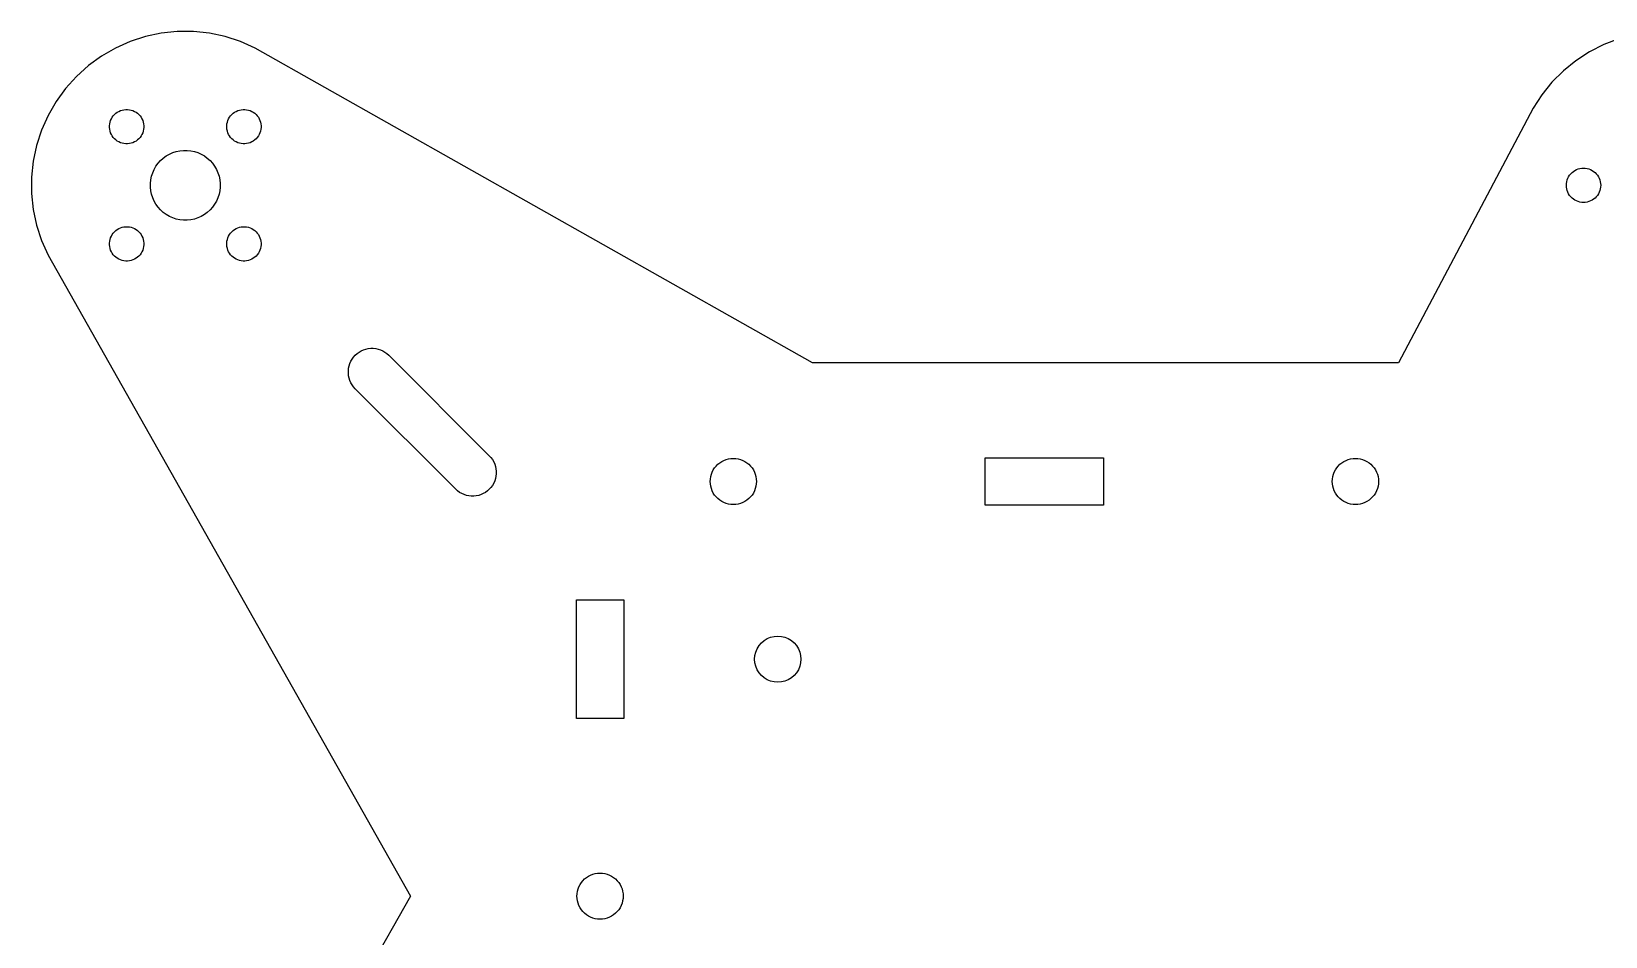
# Model space of a CAD drawing. Header units: metres. Extents: x -138 to 138, y -454 to 233.
# Drawn here: x -138 to -5.1, y -3.4 to 73 of the extents above; entities that cross this region are included whole.
import ezdxf

# ---------------------------------------------------------------- set-up
doc = ezdxf.new("R2010")
doc.units = ezdxf.units.M

msp = doc.modelspace()

# ---------------------------------------------------------------- linework, layer by layer
for p, q in [((-129.659, 72.1365), (-130.902, 71.5831)), ((-128.365, 72.557), (-129.659, 72.1365)), ((-127.034, 72.8399), (-128.365, 72.557)), ((-125.68, 72.9822), (-127.034, 72.8399)), ((-124.32, 72.9822), (-125.68, 72.9822)), ((-122.966, 72.8399), (-124.32, 72.9822)), ((-121.635, 72.557), (-122.966, 72.8399)), ((-120.341, 72.1365), (-121.635, 72.557)), ((-119.098, 71.5831), (-120.341, 72.1365)), ((-5.28757, 71.8761), (-6.49998, 71.2583)), ((-4.01721, 72.3637), (-5.28757, 71.8761)), ((-132.08, 70.9027), (-133.181, 70.1029)), ((-130.902, 71.5831), (-132.08, 70.9027)), ((-72.0784, 45), (-119.098, 71.5831)), ((-7.6412, 70.5172), (-8.69868, 69.6609)), ((-6.49998, 71.2583), (-7.6412, 70.5172)), ((-134.192, 69.1924), (-135.103, 68.1812)), ((-133.181, 70.1029), (-134.192, 69.1924)), ((-8.69868, 69.6609), (-9.66087, 68.6987)), ((-135.103, 68.1812), (-135.903, 67.0803)), ((-9.66087, 68.6987), (-10.5172, 67.6412)), ((-135.903, 67.0803), (-136.583, 65.9019)), ((-11.2583, 66.5), (-22.6216, 45)), ((-10.5172, 67.6412), (-11.2583, 66.5)), ((-136.583, 65.9019), (-137.137, 64.6588)), ((-131.398, 65.0256), (-131.382, 65.1766)), ((-131.382, 65.1766), (-131.35, 65.325)), ((-131.35, 65.325), (-131.303, 65.4694)), ((-131.303, 65.4694), (-131.242, 65.608)), ((-131.242, 65.608), (-131.166, 65.7395)), ((-131.166, 65.7395), (-131.077, 65.8622)), ((-131.077, 65.8622), (-130.975, 65.975)), ((-130.975, 65.975), (-130.862, 66.0766)), ((-130.862, 66.0766), (-130.739, 66.1658)), ((-130.739, 66.1658), (-130.608, 66.2417)), ((-130.608, 66.2417), (-130.469, 66.3034)), ((-130.469, 66.3034), (-130.325, 66.3503)), ((-130.325, 66.3503), (-130.177, 66.3819)), ((-130.177, 66.3819), (-130.026, 66.3977)), ((-130.026, 66.3977), (-129.874, 66.3977)), ((-129.874, 66.3977), (-129.723, 66.3819)), ((-129.723, 66.3819), (-129.574, 66.3503)), ((-129.574, 66.3503), (-129.43, 66.3034)), ((-129.43, 66.3034), (-129.291, 66.2417)), ((-129.291, 66.2417), (-129.16, 66.1658)), ((-129.16, 66.1658), (-129.037, 66.0766)), ((-129.037, 66.0766), (-128.924, 65.975)), ((-128.924, 65.975), (-128.823, 65.8622)), ((-128.823, 65.8622), (-128.734, 65.7395)), ((-128.734, 65.7395), (-128.658, 65.608)), ((-128.658, 65.608), (-128.596, 65.4694)), ((-128.596, 65.4694), (-128.549, 65.325)), ((-128.549, 65.325), (-128.518, 65.1766)), ((-128.518, 65.1766), (-128.502, 65.0256)), ((-121.498, 65.0256), (-121.482, 65.1766)), ((-121.482, 65.1766), (-121.451, 65.325)), ((-121.451, 65.325), (-121.404, 65.4694)), ((-121.404, 65.4694), (-121.342, 65.608)), ((-121.342, 65.608), (-121.266, 65.7395)), ((-121.266, 65.7395), (-121.177, 65.8622)), ((-121.177, 65.8622), (-121.076, 65.975)), ((-121.076, 65.975), (-120.963, 66.0766)), ((-120.963, 66.0766), (-120.84, 66.1658)), ((-120.84, 66.1658), (-120.709, 66.2417)), ((-120.709, 66.2417), (-120.57, 66.3034)), ((-120.57, 66.3034), (-120.426, 66.3503)), ((-120.426, 66.3503), (-120.277, 66.3819)), ((-120.277, 66.3819), (-120.126, 66.3977)), ((-120.126, 66.3977), (-119.974, 66.3977)), ((-119.974, 66.3977), (-119.823, 66.3819)), ((-119.823, 66.3819), (-119.675, 66.3503)), ((-119.675, 66.3503), (-119.531, 66.3034)), ((-119.531, 66.3034), (-119.392, 66.2417)), ((-119.392, 66.2417), (-119.261, 66.1658)), ((-119.261, 66.1658), (-119.138, 66.0766)), ((-119.138, 66.0766), (-119.025, 65.975)), ((-119.025, 65.975), (-118.923, 65.8622)), ((-118.923, 65.8622), (-118.834, 65.7395)), ((-118.834, 65.7395), (-118.758, 65.608)), ((-118.758, 65.608), (-118.697, 65.4694)), ((-118.697, 65.4694), (-118.65, 65.325)), ((-118.65, 65.325), (-118.618, 65.1766)), ((-118.618, 65.1766), (-118.602, 65.0256)), ((-137.137, 64.6588), (-137.557, 63.3646)), ((-131.398, 64.8739), (-131.398, 65.0256)), ((-131.382, 64.7229), (-131.398, 64.8739)), ((-131.35, 64.5745), (-131.382, 64.7229)), ((-131.303, 64.4301), (-131.35, 64.5745)), ((-131.242, 64.2915), (-131.303, 64.4301)), ((-131.166, 64.16), (-131.242, 64.2915)), ((-131.077, 64.0372), (-131.166, 64.16)), ((-130.975, 63.9244), (-131.077, 64.0372)), ((-130.862, 63.8229), (-130.975, 63.9244)), ((-130.739, 63.7337), (-130.862, 63.8229)), ((-129.037, 63.8229), (-129.16, 63.7337)), ((-128.924, 63.9244), (-129.037, 63.8229)), ((-128.823, 64.0372), (-128.924, 63.9244)), ((-128.734, 64.16), (-128.823, 64.0372)), ((-128.658, 64.2914), (-128.734, 64.16)), ((-128.596, 64.4301), (-128.658, 64.2914)), ((-128.549, 64.5744), (-128.596, 64.4301)), ((-128.518, 64.7229), (-128.549, 64.5744)), ((-128.502, 64.8738), (-128.518, 64.7229)), ((-128.502, 65.0256), (-128.502, 64.8738)), ((-121.498, 64.8738), (-121.498, 65.0256)), ((-121.482, 64.7229), (-121.498, 64.8738)), ((-121.451, 64.5744), (-121.482, 64.7229)), ((-121.404, 64.4301), (-121.451, 64.5744)), ((-121.342, 64.2914), (-121.404, 64.4301)), ((-121.266, 64.16), (-121.342, 64.2914)), ((-121.177, 64.0372), (-121.266, 64.16)), ((-121.076, 63.9244), (-121.177, 64.0372)), ((-120.963, 63.8229), (-121.076, 63.9244)), ((-120.84, 63.7337), (-120.963, 63.8229)), ((-119.138, 63.8229), (-119.261, 63.7337)), ((-119.025, 63.9244), (-119.138, 63.8229)), ((-118.923, 64.0372), (-119.025, 63.9244)), ((-118.834, 64.16), (-118.923, 64.0372)), ((-118.758, 64.2915), (-118.834, 64.16)), ((-118.697, 64.4301), (-118.758, 64.2915)), ((-118.65, 64.5745), (-118.697, 64.4301)), ((-118.618, 64.7229), (-118.65, 64.5745)), ((-118.602, 64.8739), (-118.618, 64.7229)), ((-118.602, 65.0256), (-118.602, 64.8739)), ((-137.557, 63.3646), (-137.84, 62.0336)), ((-130.608, 63.6578), (-130.739, 63.7337)), ((-130.469, 63.596), (-130.608, 63.6578)), ((-130.325, 63.5491), (-130.469, 63.596)), ((-130.177, 63.5176), (-130.325, 63.5491)), ((-130.026, 63.5017), (-130.177, 63.5176)), ((-129.874, 63.5017), (-130.026, 63.5017)), ((-129.723, 63.5176), (-129.874, 63.5017)), ((-129.574, 63.5491), (-129.723, 63.5176)), ((-129.43, 63.596), (-129.574, 63.5491)), ((-129.291, 63.6578), (-129.43, 63.596)), ((-129.16, 63.7337), (-129.291, 63.6578)), ((-126.856, 62.2926), (-126.607, 62.4741)), ((-126.607, 62.4741), (-126.339, 62.6284)), ((-126.339, 62.6284), (-126.057, 62.754)), ((-126.057, 62.754), (-125.764, 62.8495)), ((-125.764, 62.8495), (-125.461, 62.9137)), ((-125.461, 62.9137), (-125.154, 62.9459)), ((-125.154, 62.9459), (-124.846, 62.9459)), ((-124.846, 62.9459), (-124.539, 62.9137)), ((-124.539, 62.9137), (-124.236, 62.8495)), ((-124.236, 62.8495), (-123.943, 62.754)), ((-123.943, 62.754), (-123.661, 62.6284)), ((-123.661, 62.6284), (-123.393, 62.4741)), ((-123.393, 62.4741), (-123.143, 62.2926)), ((-120.709, 63.6578), (-120.84, 63.7337)), ((-120.57, 63.596), (-120.709, 63.6578)), ((-120.426, 63.5491), (-120.57, 63.596)), ((-120.277, 63.5176), (-120.426, 63.5491)), ((-120.126, 63.5017), (-120.277, 63.5176)), ((-119.974, 63.5017), (-120.126, 63.5017)), ((-119.823, 63.5176), (-119.974, 63.5017)), ((-119.675, 63.5491), (-119.823, 63.5176)), ((-119.531, 63.596), (-119.675, 63.5491)), ((-119.392, 63.6578), (-119.531, 63.596)), ((-119.261, 63.7337), (-119.392, 63.6578)), ((-137.84, 62.0336), (-137.982, 60.6804)), ((-127.754, 61.0572), (-127.628, 61.3393)), ((-127.628, 61.3393), (-127.474, 61.6067)), ((-127.474, 61.6067), (-127.293, 61.8565)), ((-127.293, 61.8565), (-127.086, 62.086)), ((-127.086, 62.086), (-126.856, 62.2926)), ((-123.143, 62.2926), (-122.914, 62.086)), ((-122.914, 62.086), (-122.707, 61.8565)), ((-122.707, 61.8565), (-122.526, 61.6067)), ((-122.526, 61.6067), (-122.372, 61.3393)), ((-122.372, 61.3393), (-122.246, 61.0572)), ((-7.97023, 61.0775), (-7.85228, 61.1731)), ((-7.85228, 61.1731), (-7.72499, 61.2557)), ((-7.72499, 61.2557), (-7.58977, 61.3246)), ((-7.58977, 61.3246), (-7.44807, 61.379)), ((-7.44807, 61.379), (-7.30147, 61.4183)), ((-7.30147, 61.4183), (-7.15157, 61.442)), ((-7.15157, 61.442), (-7, 61.45)), ((-7, 61.45), (-6.84842, 61.442)), ((-6.84842, 61.442), (-6.69852, 61.4183)), ((-6.69852, 61.4183), (-6.55191, 61.379)), ((-6.55191, 61.379), (-6.41022, 61.3246)), ((-6.41022, 61.3246), (-6.27499, 61.2557)), ((-6.27499, 61.2557), (-6.14771, 61.1731)), ((-6.14771, 61.1731), (-6.02975, 61.0775)), ((-137.982, 60.6804), (-137.982, 59.3196)), ((-127.946, 60.1544), (-127.914, 60.4615)), ((-127.946, 59.8456), (-127.946, 60.1544)), ((-127.914, 59.5385), (-127.946, 59.8456)), ((-127.914, 60.4615), (-127.849, 60.7635)), ((-127.849, 60.7635), (-127.754, 61.0572)), ((-122.246, 61.0572), (-122.151, 60.7635)), ((-122.151, 60.7635), (-122.086, 60.4615)), ((-122.086, 60.4615), (-122.054, 60.1544)), ((-122.054, 59.8456), (-122.086, 59.5385)), ((-122.054, 60.1544), (-122.054, 59.8456)), ((-8.45, 60), (-8.44205, 60.1516)), ((-8.44205, 59.8484), (-8.45, 60)), ((-8.44205, 60.1516), (-8.4183, 60.3015)), ((-8.4183, 59.6985), (-8.44205, 59.8484)), ((-8.4183, 60.3015), (-8.37903, 60.4481)), ((-8.37903, 60.4481), (-8.32463, 60.5898)), ((-8.32463, 60.5898), (-8.25572, 60.725)), ((-8.25572, 60.725), (-8.17307, 60.8523)), ((-8.17307, 60.8523), (-8.07755, 60.9702)), ((-8.07755, 60.9702), (-7.97023, 61.0775)), ((-6.02975, 61.0775), (-5.92244, 60.9702)), ((-5.92244, 60.9702), (-5.82692, 60.8523)), ((-5.82692, 60.8523), (-5.74426, 60.725)), ((-5.74426, 60.725), (-5.67535, 60.5898)), ((-5.67535, 60.5898), (-5.62096, 60.4481)), ((-5.62096, 60.4481), (-5.58168, 60.3015)), ((-5.58168, 60.3015), (-5.55794, 60.1516)), ((-5.55794, 59.8484), (-5.58168, 59.6985)), ((-5.55794, 60.1516), (-5.54999, 60)), ((-5.54999, 60), (-5.55794, 59.8484)), ((-137.982, 59.3196), (-137.84, 57.9663)), ((-127.849, 59.2365), (-127.914, 59.5385)), ((-127.754, 58.9428), (-127.849, 59.2365)), ((-127.628, 58.6607), (-127.754, 58.9428)), ((-127.474, 58.3933), (-127.628, 58.6607)), ((-122.372, 58.6607), (-122.526, 58.3933)), ((-122.246, 58.9428), (-122.372, 58.6607)), ((-122.151, 59.2365), (-122.246, 58.9428)), ((-122.086, 59.5385), (-122.151, 59.2365)), ((-8.37903, 59.5519), (-8.4183, 59.6985)), ((-8.32463, 59.4102), (-8.37903, 59.5519)), ((-8.25572, 59.275), (-8.32463, 59.4102)), ((-8.17307, 59.1477), (-8.25572, 59.275)), ((-8.07755, 59.0298), (-8.17307, 59.1477)), ((-7.97023, 58.9225), (-8.07755, 59.0298)), ((-7.85228, 58.8269), (-7.97023, 58.9225)), ((-7.72499, 58.7443), (-7.85228, 58.8269)), ((-7.58977, 58.6754), (-7.72499, 58.7443)), ((-7.44807, 58.621), (-7.58977, 58.6754)), ((-7.30147, 58.5817), (-7.44807, 58.621)), ((-7.15157, 58.558), (-7.30147, 58.5817)), ((-7, 58.55), (-7.15157, 58.558)), ((-6.84842, 58.558), (-7, 58.55)), ((-6.69852, 58.5817), (-6.84842, 58.558)), ((-6.55191, 58.621), (-6.69852, 58.5817)), ((-6.41022, 58.6754), (-6.55191, 58.621)), ((-6.27499, 58.7443), (-6.41022, 58.6754)), ((-6.14771, 58.8269), (-6.27499, 58.7443)), ((-6.02975, 58.9225), (-6.14771, 58.8269)), ((-5.92244, 59.0298), (-6.02975, 58.9225)), ((-5.82692, 59.1477), (-5.92244, 59.0298)), ((-5.74426, 59.275), (-5.82692, 59.1477)), ((-5.67535, 59.4102), (-5.74426, 59.275)), ((-5.62096, 59.5519), (-5.67535, 59.4102)), ((-5.58168, 59.6985), (-5.62096, 59.5519)), ((-137.84, 57.9663), (-137.557, 56.6353)), ((-127.293, 58.1435), (-127.474, 58.3933)), ((-127.086, 57.914), (-127.293, 58.1435)), ((-126.856, 57.7074), (-127.086, 57.914)), ((-126.607, 57.5259), (-126.856, 57.7074)), ((-126.339, 57.3715), (-126.607, 57.5259)), ((-126.057, 57.2459), (-126.339, 57.3715)), ((-125.764, 57.1505), (-126.057, 57.2459)), ((-125.461, 57.0863), (-125.764, 57.1505)), ((-124.236, 57.1505), (-124.539, 57.0863)), ((-123.943, 57.2459), (-124.236, 57.1505)), ((-123.661, 57.3715), (-123.943, 57.2459)), ((-123.393, 57.5259), (-123.661, 57.3715)), ((-123.143, 57.7074), (-123.393, 57.5259)), ((-122.914, 57.914), (-123.143, 57.7074)), ((-122.707, 58.1435), (-122.914, 57.914)), ((-122.526, 58.3933), (-122.707, 58.1435)), ((-137.557, 56.6353), (-137.137, 55.3412)), ((-131.242, 55.7085), (-131.166, 55.84)), ((-131.166, 55.84), (-131.077, 55.9628)), ((-131.077, 55.9628), (-130.975, 56.0756)), ((-130.975, 56.0756), (-130.862, 56.1771)), ((-130.862, 56.1771), (-130.739, 56.2663)), ((-130.739, 56.2663), (-130.608, 56.3422)), ((-130.608, 56.3422), (-130.469, 56.4039)), ((-130.469, 56.4039), (-130.325, 56.4508)), ((-130.325, 56.4508), (-130.177, 56.4824)), ((-130.177, 56.4824), (-130.026, 56.4982)), ((-130.026, 56.4982), (-129.874, 56.4982)), ((-129.874, 56.4982), (-129.723, 56.4824)), ((-129.723, 56.4824), (-129.574, 56.4508)), ((-129.574, 56.4508), (-129.43, 56.4039)), ((-129.43, 56.4039), (-129.291, 56.3422)), ((-129.291, 56.3422), (-129.16, 56.2663)), ((-129.16, 56.2663), (-129.037, 56.1771)), ((-129.037, 56.1771), (-128.924, 56.0756)), ((-128.924, 56.0756), (-128.823, 55.9628)), ((-128.823, 55.9628), (-128.734, 55.84)), ((-128.734, 55.84), (-128.658, 55.7085)), ((-125.154, 57.054), (-125.461, 57.0863)), ((-124.846, 57.054), (-125.154, 57.054)), ((-124.539, 57.0863), (-124.846, 57.054)), ((-121.342, 55.7085), (-121.266, 55.84)), ((-121.266, 55.84), (-121.177, 55.9628)), ((-121.177, 55.9628), (-121.076, 56.0756)), ((-121.076, 56.0756), (-120.963, 56.1771)), ((-120.963, 56.1771), (-120.84, 56.2663)), ((-120.84, 56.2663), (-120.709, 56.3422)), ((-120.709, 56.3422), (-120.57, 56.4039)), ((-120.57, 56.4039), (-120.426, 56.4508)), ((-120.426, 56.4508), (-120.277, 56.4824)), ((-120.277, 56.4824), (-120.126, 56.4982)), ((-120.126, 56.4982), (-119.974, 56.4982)), ((-119.974, 56.4982), (-119.823, 56.4824)), ((-119.823, 56.4824), (-119.675, 56.4508)), ((-119.675, 56.4508), (-119.531, 56.4039)), ((-119.531, 56.4039), (-119.392, 56.3422)), ((-119.392, 56.3422), (-119.261, 56.2663)), ((-119.261, 56.2663), (-119.138, 56.1771)), ((-119.138, 56.1771), (-119.025, 56.0755)), ((-119.025, 56.0755), (-118.923, 55.9628)), ((-118.923, 55.9628), (-118.834, 55.84)), ((-118.834, 55.84), (-118.758, 55.7085)), ((-137.137, 55.3412), (-136.583, 54.0981)), ((-131.398, 55.1261), (-131.382, 55.2771)), ((-131.398, 54.9744), (-131.398, 55.1261)), ((-131.382, 54.8234), (-131.398, 54.9744)), ((-131.382, 55.2771), (-131.35, 55.4255)), ((-131.35, 54.675), (-131.382, 54.8234)), ((-131.35, 55.4255), (-131.303, 55.5699)), ((-131.303, 54.5306), (-131.35, 54.675)), ((-131.303, 55.5699), (-131.242, 55.7085)), ((-131.242, 54.392), (-131.303, 54.5306)), ((-128.658, 55.7085), (-128.596, 55.5699)), ((-128.596, 54.5306), (-128.658, 54.392)), ((-128.596, 55.5699), (-128.549, 55.4255)), ((-128.549, 54.675), (-128.596, 54.5306)), ((-128.549, 55.4255), (-128.518, 55.2771)), ((-128.518, 54.8234), (-128.549, 54.675)), ((-128.518, 55.2771), (-128.502, 55.1261)), ((-128.502, 54.9744), (-128.518, 54.8234)), ((-128.502, 55.1261), (-128.502, 54.9744)), ((-121.498, 55.1261), (-121.482, 55.2771)), ((-121.498, 54.9744), (-121.498, 55.1261)), ((-121.482, 54.8234), (-121.498, 54.9744)), ((-121.482, 55.2771), (-121.451, 55.4255)), ((-121.451, 54.675), (-121.482, 54.8234)), ((-121.451, 55.4255), (-121.404, 55.5699)), ((-121.404, 54.5306), (-121.451, 54.675)), ((-121.404, 55.5699), (-121.342, 55.7085)), ((-121.342, 54.392), (-121.404, 54.5306)), ((-118.758, 55.7085), (-118.697, 55.5699)), ((-118.697, 54.5306), (-118.758, 54.392)), ((-118.697, 55.5699), (-118.65, 55.4255)), ((-118.65, 54.675), (-118.697, 54.5306)), ((-118.65, 55.4255), (-118.618, 55.2771)), ((-118.618, 54.8234), (-118.65, 54.675)), ((-118.618, 55.2771), (-118.602, 55.1261)), ((-118.602, 54.9744), (-118.618, 54.8234)), ((-118.602, 55.1261), (-118.602, 54.9744)), ((-136.583, 54.0981), (-105.998, 0)), ((-131.166, 54.2605), (-131.242, 54.392)), ((-131.077, 54.1377), (-131.166, 54.2605)), ((-130.975, 54.0249), (-131.077, 54.1377)), ((-130.862, 53.9234), (-130.975, 54.0249)), ((-130.739, 53.8342), (-130.862, 53.9234)), ((-130.608, 53.7583), (-130.739, 53.8342)), ((-130.469, 53.6966), (-130.608, 53.7583)), ((-130.325, 53.6497), (-130.469, 53.6966)), ((-130.177, 53.6181), (-130.325, 53.6497)), ((-130.026, 53.6022), (-130.177, 53.6181)), ((-129.874, 53.6022), (-130.026, 53.6022)), ((-129.723, 53.6181), (-129.874, 53.6022)), ((-129.574, 53.6497), (-129.723, 53.6181)), ((-129.43, 53.6966), (-129.574, 53.6497)), ((-129.291, 53.7583), (-129.43, 53.6966)), ((-129.16, 53.8342), (-129.291, 53.7583)), ((-129.037, 53.9234), (-129.16, 53.8342)), ((-128.924, 54.0249), (-129.037, 53.9234)), ((-128.823, 54.1377), (-128.924, 54.0249)), ((-128.734, 54.2605), (-128.823, 54.1377)), ((-128.658, 54.392), (-128.734, 54.2605)), ((-121.266, 54.2605), (-121.342, 54.392)), ((-121.177, 54.1377), (-121.266, 54.2605)), ((-121.076, 54.0249), (-121.177, 54.1377)), ((-120.963, 53.9234), (-121.076, 54.0249)), ((-120.84, 53.8342), (-120.963, 53.9234)), ((-120.709, 53.7583), (-120.84, 53.8342)), ((-120.57, 53.6966), (-120.709, 53.7583)), ((-120.426, 53.6497), (-120.57, 53.6966)), ((-120.277, 53.6181), (-120.426, 53.6497)), ((-120.126, 53.6022), (-120.277, 53.6181)), ((-119.974, 53.6022), (-120.126, 53.6022)), ((-119.823, 53.6181), (-119.974, 53.6022)), ((-119.675, 53.6497), (-119.823, 53.6181)), ((-119.531, 53.6966), (-119.675, 53.6497)), ((-119.392, 53.7583), (-119.531, 53.6966)), ((-119.261, 53.8342), (-119.392, 53.7583)), ((-119.138, 53.9234), (-119.261, 53.8342)), ((-119.025, 54.0249), (-119.138, 53.9234)), ((-118.923, 54.1377), (-119.025, 54.0249)), ((-118.834, 54.2605), (-118.923, 54.1377)), ((-118.758, 54.392), (-118.834, 54.2605)), ((-111.025, 45.1506), (-110.92, 45.3319)), ((-110.92, 45.3319), (-110.797, 45.5013)), ((-110.797, 45.5013), (-110.657, 45.6568)), ((-110.657, 45.6568), (-110.501, 45.7969)), ((-110.501, 45.7969), (-110.332, 45.92)), ((-110.332, 45.92), (-110.151, 46.0246)), ((-110.151, 46.0246), (-109.959, 46.1098)), ((-109.959, 46.1098), (-109.76, 46.1745)), ((-109.76, 46.1745), (-109.555, 46.218)), ((-109.555, 46.218), (-109.347, 46.2399)), ((-109.347, 46.2399), (-109.138, 46.2399)), ((-109.138, 46.2399), (-108.93, 46.218)), ((-108.93, 46.218), (-108.725, 46.1745)), ((-108.725, 46.1745), (-108.526, 46.1098)), ((-108.526, 46.1098), (-108.335, 46.0246)), ((-108.335, 46.0246), (-108.153, 45.92)), ((-108.153, 45.92), (-107.984, 45.7969)), ((-107.984, 45.7969), (-107.828, 45.6568)), ((-107.828, 45.6568), (-99.3431, 37.1716)), ((-111.24, 44.3473), (-111.218, 44.5555)), ((-111.24, 44.138), (-111.24, 44.3473)), ((-111.218, 43.9298), (-111.24, 44.138)), ((-111.218, 44.5555), (-111.174, 44.7603)), ((-111.174, 43.725), (-111.218, 43.9298)), ((-111.174, 44.7603), (-111.11, 44.9594)), ((-111.11, 44.9594), (-111.025, 45.1506)), ((-22.6216, 45), (-72.0784, 45)), ((-111.11, 43.5259), (-111.174, 43.725)), ((-111.025, 43.3347), (-111.11, 43.5259)), ((-110.92, 43.1534), (-111.025, 43.3347)), ((-110.797, 42.984), (-110.92, 43.1534)), ((-110.657, 42.8284), (-110.797, 42.984)), ((-102.172, 34.3431), (-110.657, 42.8284)), ((-99.3431, 37.1716), (-99.2031, 37.016)), ((-99.2031, 37.016), (-99.08, 36.8466)), ((-99.08, 36.8466), (-98.9753, 36.6653)), ((-98.9753, 36.6653), (-98.8902, 36.4741)), ((-98.8902, 36.4741), (-98.8255, 36.275)), ((-98.8255, 36.275), (-98.782, 36.0702)), ((-98.782, 36.0702), (-98.7601, 35.862)), ((-80.5314, 35.7931), (-80.4387, 35.975)), ((-80.4387, 35.975), (-80.3276, 36.1462)), ((-80.3276, 36.1462), (-80.1991, 36.3048)), ((-80.1991, 36.3048), (-80.0548, 36.4491)), ((-80.0548, 36.4491), (-79.8962, 36.5776)), ((-79.8962, 36.5776), (-79.725, 36.6887)), ((-79.725, 36.6887), (-79.5431, 36.7814)), ((-79.5431, 36.7814), (-79.3526, 36.8546)), ((-79.3526, 36.8546), (-79.1554, 36.9074)), ((-79.1554, 36.9074), (-78.9538, 36.9393)), ((-78.9538, 36.9393), (-78.75, 36.95)), ((-78.75, 36.95), (-78.5462, 36.9393)), ((-78.5462, 36.9393), (-78.3446, 36.9074)), ((-78.3446, 36.9074), (-78.1474, 36.8546)), ((-78.1474, 36.8546), (-77.9569, 36.7814)), ((-77.9569, 36.7814), (-77.775, 36.6887)), ((-77.775, 36.6887), (-77.6038, 36.5776)), ((-77.6038, 36.5776), (-77.4452, 36.4491)), ((-77.4452, 36.4491), (-77.3009, 36.3048)), ((-77.3009, 36.3048), (-77.1724, 36.1462)), ((-77.1724, 36.1462), (-77.0612, 35.975)), ((-77.0612, 35.975), (-76.9686, 35.7931)), ((-57.5, 33), (-57.5, 37)), ((-57.5, 37), (-47.5, 37)), ((-47.5, 37), (-47.5, 33)), ((-28.0314, 35.7931), (-27.9387, 35.975)), ((-27.9387, 35.975), (-27.8276, 36.1462)), ((-27.8276, 36.1462), (-27.6991, 36.3048)), ((-27.6991, 36.3048), (-27.5548, 36.4491)), ((-27.5548, 36.4491), (-27.3962, 36.5776)), ((-27.3962, 36.5776), (-27.225, 36.6887)), ((-27.225, 36.6887), (-27.0431, 36.7814)), ((-27.0431, 36.7814), (-26.8526, 36.8546)), ((-26.8526, 36.8546), (-26.6554, 36.9074)), ((-26.6554, 36.9074), (-26.4538, 36.9393)), ((-26.4538, 36.9393), (-26.25, 36.95)), ((-26.25, 36.95), (-26.0462, 36.9393)), ((-26.0462, 36.9393), (-25.8446, 36.9074)), ((-25.8446, 36.9074), (-25.6474, 36.8546)), ((-25.6474, 36.8546), (-25.4569, 36.7814)), ((-25.4569, 36.7814), (-25.275, 36.6887)), ((-25.275, 36.6887), (-25.1038, 36.5776)), ((-25.1038, 36.5776), (-24.9452, 36.4491)), ((-24.9452, 36.4491), (-24.8009, 36.3048)), ((-24.8009, 36.3048), (-24.6724, 36.1462)), ((-24.6724, 36.1462), (-24.5612, 35.975)), ((-24.5612, 35.975), (-24.4686, 35.7931)), ((-99.08, 34.6681), (-99.2031, 34.4987)), ((-98.9753, 34.8494), (-99.08, 34.6681)), ((-98.8902, 35.0406), (-98.9753, 34.8494)), ((-98.8255, 35.2397), (-98.8902, 35.0406)), ((-98.782, 35.4445), (-98.8255, 35.2397)), ((-98.7601, 35.6527), (-98.782, 35.4445)), ((-98.7601, 35.862), (-98.7601, 35.6527)), ((-80.7, 35), (-80.6893, 35.2038)), ((-80.6893, 34.7962), (-80.7, 35)), ((-80.6893, 35.2038), (-80.6574, 35.4054)), ((-80.6574, 34.5946), (-80.6893, 34.7962)), ((-80.6574, 35.4054), (-80.6046, 35.6026)), ((-80.6046, 34.3974), (-80.6574, 34.5946)), ((-80.6046, 35.6026), (-80.5314, 35.7931)), ((-76.9686, 35.7931), (-76.8954, 35.6026)), ((-76.8954, 35.6026), (-76.8426, 35.4054)), ((-76.8426, 34.5946), (-76.8954, 34.3974)), ((-76.8426, 35.4054), (-76.8107, 35.2038)), ((-76.8107, 34.7962), (-76.8426, 34.5946)), ((-76.8107, 35.2038), (-76.8, 35)), ((-76.8, 35), (-76.8107, 34.7962)), ((-28.2, 35), (-28.1893, 35.2038)), ((-28.1893, 34.7962), (-28.2, 35)), ((-28.1893, 35.2038), (-28.1574, 35.4054)), ((-28.1574, 34.5946), (-28.1893, 34.7962)), ((-28.1574, 35.4054), (-28.1046, 35.6026)), ((-28.1046, 34.3974), (-28.1574, 34.5946)), ((-28.1046, 35.6026), (-28.0314, 35.7931)), ((-24.4686, 35.7931), (-24.3954, 35.6026)), ((-24.3954, 35.6026), (-24.3426, 35.4054)), ((-24.3426, 34.5946), (-24.3954, 34.3974)), ((-24.3426, 35.4054), (-24.3107, 35.2038)), ((-24.3107, 34.7962), (-24.3426, 34.5946)), ((-24.3107, 35.2038), (-24.3, 35)), ((-24.3, 35), (-24.3107, 34.7962)), ((-102.016, 34.2031), (-102.172, 34.3431)), ((-101.847, 34.08), (-102.016, 34.2031)), ((-101.665, 33.9753), (-101.847, 34.08)), ((-101.474, 33.8902), (-101.665, 33.9753)), ((-101.275, 33.8255), (-101.474, 33.8902)), ((-101.07, 33.782), (-101.275, 33.8255)), ((-100.862, 33.7601), (-101.07, 33.782)), ((-100.653, 33.7601), (-100.862, 33.7601)), ((-100.444, 33.782), (-100.653, 33.7601)), ((-100.24, 33.8255), (-100.444, 33.782)), ((-100.041, 33.8902), (-100.24, 33.8255)), ((-99.8494, 33.9753), (-100.041, 33.8902)), ((-99.6681, 34.08), (-99.8494, 33.9753)), ((-99.4987, 34.2031), (-99.6681, 34.08)), ((-99.3431, 34.3431), (-99.4987, 34.2031)), ((-99.2031, 34.4987), (-99.3431, 34.3431)), ((-80.5314, 34.2069), (-80.6046, 34.3974)), ((-80.4387, 34.025), (-80.5314, 34.2069)), ((-80.3276, 33.8538), (-80.4387, 34.025)), ((-80.1991, 33.6952), (-80.3276, 33.8538)), ((-80.0548, 33.5509), (-80.1991, 33.6952)), ((-79.8962, 33.4224), (-80.0548, 33.5509)), ((-79.725, 33.3113), (-79.8962, 33.4224)), ((-79.5431, 33.2186), (-79.725, 33.3113)), ((-79.3526, 33.1454), (-79.5431, 33.2186)), ((-77.9569, 33.2186), (-78.1474, 33.1454)), ((-77.775, 33.3113), (-77.9569, 33.2186)), ((-77.6038, 33.4224), (-77.775, 33.3113)), ((-77.4452, 33.5509), (-77.6038, 33.4224)), ((-77.3009, 33.6952), (-77.4452, 33.5509)), ((-77.1724, 33.8538), (-77.3009, 33.6952)), ((-77.0612, 34.025), (-77.1724, 33.8538)), ((-76.9686, 34.2069), (-77.0612, 34.025)), ((-76.8954, 34.3974), (-76.9686, 34.2069)), ((-28.0314, 34.2069), (-28.1046, 34.3974)), ((-27.9387, 34.025), (-28.0314, 34.2069)), ((-27.8276, 33.8538), (-27.9387, 34.025)), ((-27.6991, 33.6952), (-27.8276, 33.8538)), ((-27.5548, 33.5509), (-27.6991, 33.6952)), ((-27.3962, 33.4224), (-27.5548, 33.5509)), ((-27.225, 33.3113), (-27.3962, 33.4224)), ((-27.0431, 33.2186), (-27.225, 33.3113)), ((-26.8526, 33.1454), (-27.0431, 33.2186)), ((-25.4569, 33.2186), (-25.6474, 33.1454)), ((-25.275, 33.3113), (-25.4569, 33.2186)), ((-25.1038, 33.4224), (-25.275, 33.3113)), ((-24.9452, 33.5509), (-25.1038, 33.4224)), ((-24.8009, 33.6952), (-24.9452, 33.5509)), ((-24.6724, 33.8538), (-24.8009, 33.6952)), ((-24.5612, 34.025), (-24.6724, 33.8538)), ((-24.4686, 34.2069), (-24.5612, 34.025)), ((-24.3954, 34.3974), (-24.4686, 34.2069)), ((-79.1554, 33.0926), (-79.3526, 33.1454)), ((-78.9538, 33.0607), (-79.1554, 33.0926)), ((-78.75, 33.05), (-78.9538, 33.0607)), ((-78.5462, 33.0607), (-78.75, 33.05)), ((-78.3446, 33.0926), (-78.5462, 33.0607)), ((-78.1474, 33.1454), (-78.3446, 33.0926)), ((-47.5, 33), (-57.5, 33)), ((-26.6554, 33.0926), (-26.8526, 33.1454)), ((-26.4538, 33.0607), (-26.6554, 33.0926)), ((-26.25, 33.05), (-26.4538, 33.0607)), ((-26.0462, 33.0607), (-26.25, 33.05)), ((-25.8446, 33.0926), (-26.0462, 33.0607)), ((-25.6474, 33.1454), (-25.8446, 33.0926)), ((-92, 15), (-92, 25)), ((-92, 25), (-88, 25)), ((-88, 25), (-88, 15)), ((-76.5776, 21.1462), (-76.3788, 21.3788)), ((-76.3788, 21.3788), (-76.1462, 21.5776)), ((-76.1462, 21.5776), (-75.8853, 21.7375)), ((-75.8853, 21.7375), (-75.6026, 21.8546)), ((-75.6026, 21.8546), (-75.305, 21.926)), ((-75.305, 21.926), (-75, 21.95)), ((-75, 21.95), (-74.6949, 21.926)), ((-74.6949, 21.926), (-74.3974, 21.8546)), ((-74.3974, 21.8546), (-74.1147, 21.7375)), ((-74.1147, 21.7375), (-73.8538, 21.5776)), ((-73.8538, 21.5776), (-73.6211, 21.3788)), ((-73.6211, 21.3788), (-73.4224, 21.1462)), ((-76.95, 20), (-76.926, 20.305)), ((-76.926, 19.6949), (-76.95, 20)), ((-76.926, 20.305), (-76.8546, 20.6026)), ((-76.8546, 20.6026), (-76.7375, 20.8853)), ((-76.7375, 20.8853), (-76.5776, 21.1462)), ((-73.4224, 21.1462), (-73.2625, 20.8853)), ((-73.2625, 20.8853), (-73.1454, 20.6026)), ((-73.1454, 20.6026), (-73.074, 20.305)), ((-73.074, 20.305), (-73.05, 20)), ((-73.05, 20), (-73.074, 19.6949)), ((-76.8546, 19.3974), (-76.926, 19.6949)), ((-76.7375, 19.1147), (-76.8546, 19.3974)), ((-76.5776, 18.8538), (-76.7375, 19.1147)), ((-76.3788, 18.6211), (-76.5776, 18.8538)), ((-76.1462, 18.4224), (-76.3788, 18.6211)), ((-73.6211, 18.6211), (-73.8538, 18.4224)), ((-73.4224, 18.8538), (-73.6211, 18.6211)), ((-73.2625, 19.1147), (-73.4224, 18.8538)), ((-73.1454, 19.3974), (-73.2625, 19.1147)), ((-73.074, 19.6949), (-73.1454, 19.3974)), ((-75.8853, 18.2625), (-76.1462, 18.4224)), ((-75.6026, 18.1454), (-75.8853, 18.2625)), ((-75.305, 18.074), (-75.6026, 18.1454)), ((-75, 18.05), (-75.305, 18.074)), ((-74.6949, 18.074), (-75, 18.05)), ((-74.3974, 18.1454), (-74.6949, 18.074)), ((-74.1147, 18.2625), (-74.3974, 18.1454)), ((-73.8538, 18.4224), (-74.1147, 18.2625)), ((-88, 15), (-92, 15)), ((-91.4491, 1.30479), (-91.3048, 1.44913)), ((-91.3048, 1.44913), (-91.1462, 1.57758)), ((-91.1462, 1.57758), (-90.975, 1.68874)), ((-90.975, 1.68874), (-90.7931, 1.7814)), ((-90.7931, 1.7814), (-90.6026, 1.85455)), ((-90.6026, 1.85455), (-90.4054, 1.90738)), ((-90.4054, 1.90738), (-90.2038, 1.93932)), ((-90.2038, 1.93932), (-90, 1.95)), ((-90, 1.95), (-89.7962, 1.93932)), ((-89.7962, 1.93932), (-89.5946, 1.90738)), ((-89.5946, 1.90738), (-89.3974, 1.85455)), ((-89.3974, 1.85455), (-89.2069, 1.7814)), ((-89.2069, 1.7814), (-89.025, 1.68874)), ((-89.025, 1.68874), (-88.8538, 1.57758)), ((-88.8538, 1.57758), (-88.6952, 1.44913)), ((-88.6952, 1.44913), (-88.5509, 1.30479)), ((-105.998, 0), (-136.583, -54.0981)), ((-91.95, 0), (-91.9393, 0.20383)), ((-91.9393, -0.20383), (-91.95, 0)), ((-91.9393, 0.20383), (-91.9074, 0.40543)), ((-91.9074, 0.40543), (-91.8546, 0.60257)), ((-91.8546, 0.60257), (-91.7814, 0.79312)), ((-91.7814, 0.79312), (-91.6887, 0.97499)), ((-91.6887, 0.97499), (-91.5776, 1.14618)), ((-91.5776, 1.14618), (-91.4491, 1.30479)), ((-88.5509, 1.30479), (-88.4224, 1.14618)), ((-88.4224, 1.14618), (-88.3113, 0.97499)), ((-88.3113, 0.97499), (-88.2186, 0.79312)), ((-88.2186, 0.79312), (-88.1454, 0.60257)), ((-88.1454, 0.60257), (-88.0926, 0.40543)), ((-88.0926, 0.40543), (-88.0607, 0.20383)), ((-88.0607, 0.20383), (-88.05, 0)), ((-88.05, 0), (-88.0607, -0.20383)), ((-91.9074, -0.40543), (-91.9393, -0.20383)), ((-91.8546, -0.60257), (-91.9074, -0.40543)), ((-91.7814, -0.79312), (-91.8546, -0.60257)), ((-91.6887, -0.97499), (-91.7814, -0.79312)), ((-91.5776, -1.14618), (-91.6887, -0.97499)), ((-91.4491, -1.30479), (-91.5776, -1.14618)), ((-91.3048, -1.44913), (-91.4491, -1.30479)), ((-88.5509, -1.30479), (-88.6952, -1.44913)), ((-88.4224, -1.14618), (-88.5509, -1.30479)), ((-88.3113, -0.97499), (-88.4224, -1.14618)), ((-88.2186, -0.79312), (-88.3113, -0.97499)), ((-88.1454, -0.60257), (-88.2186, -0.79312)), ((-88.0926, -0.40543), (-88.1454, -0.60257)), ((-88.0607, -0.20383), (-88.0926, -0.40543)), ((-91.1462, -1.57758), (-91.3048, -1.44913)), ((-90.975, -1.68874), (-91.1462, -1.57758)), ((-90.7931, -1.7814), (-90.975, -1.68874)), ((-90.6026, -1.85455), (-90.7931, -1.7814)), ((-90.4054, -1.90738), (-90.6026, -1.85455)), ((-90.2038, -1.93932), (-90.4054, -1.90738)), ((-90, -1.95), (-90.2038, -1.93932)), ((-89.7962, -1.93932), (-90, -1.95)), ((-89.5946, -1.90738), (-89.7962, -1.93932)), ((-89.3974, -1.85455), (-89.5946, -1.90738)), ((-89.2069, -1.7814), (-89.3974, -1.85455)), ((-89.025, -1.68874), (-89.2069, -1.7814)), ((-88.8538, -1.57758), (-89.025, -1.68874)), ((-88.6952, -1.44913), (-88.8538, -1.57758))]:
    msp.add_line(p, q)

doc.saveas('drawing.dxf')
